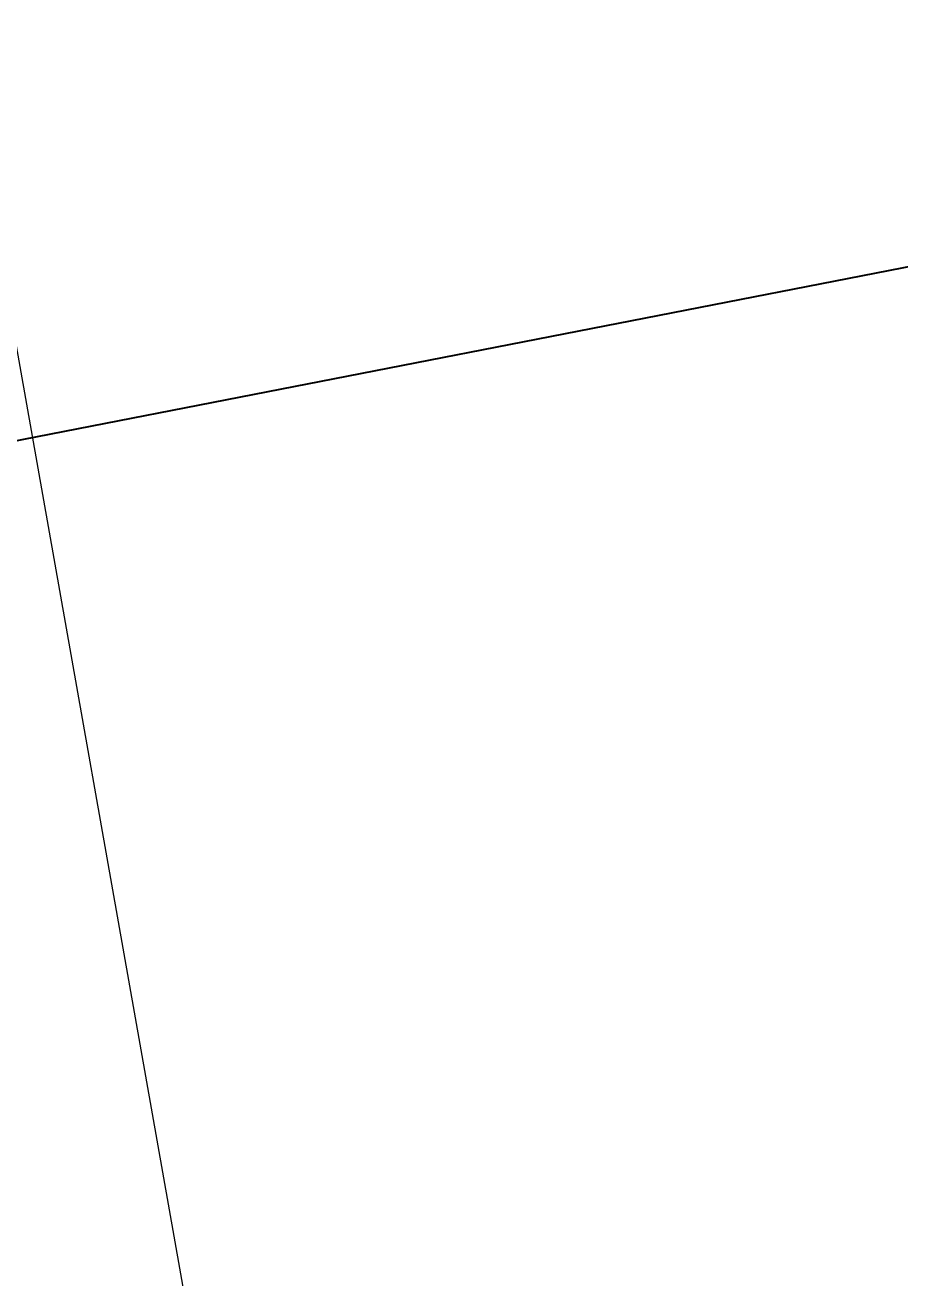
# Model space of a CAD drawing. Header units: millimetres. Extents: x -13407 to 8062823, y -2611 to 109271.
# Drawn here: x 15253.595 to 15256.084, y 50859.167 to 50862.73 of the extents above; entities that cross this region are included whole.
import ezdxf
from ezdxf import colors
from ezdxf.entities.mleader import LeaderData, LeaderLine
from ezdxf.math import Vec2, Vec3

# ---------------------------------------------------------------- set-up
doc = ezdxf.new("R2010")
doc.units = ezdxf.units.MM
for name, color, linetype, lineweight in [('АР_Отметки', 250, 'Continuous', 15), ('АР_Размеры', 175, 'Continuous', 9), ('АР_Размеры дверей', 15, 'Continuous', 0), ('АР_Сущ Несущая стена', 202, 'Continuous', 30)]:
    doc.layers.add(name, color=color, linetype=linetype, lineweight=lineweight)
doc.layers.add('Тонкая', color=7, linetype='Continuous')
doc.styles.add('ISOCPEUR', font='isocpeur.ttf', dxfattribs={"width": 0.7})

# ---------------------------------------------------------------- blocks, each defined once
blk = doc.blocks.new('_DotSmall')
at = {"color": 0, "linetype": 'ByBlock', "const_width": 0.5}
blk.add_lwpolyline([(-0.0625, 0, 1), (0.0625, 0, 1)], format="xyb", close=True, dxfattribs=at)
blk = doc.blocks.new('A$Cec9b444d')
at = {"layer": 'Тонкая', "color": 5, "ltscale": 100}
blk.add_line((-324.4422, -6144.6073), (-2362.3298, -6542.4253), dxfattribs=at)

msp = doc.modelspace()

# ---------------------------------------------------------------- linework, layer by layer
at = {"layer": 'АР_Размеры', "color": 5, "lineweight": 0, "ltscale": 100, "transparency": 33554687}
msp.add_lwpolyline([(15269.8507, 50769.9626), (15252.5734, 50867.4443), (15251.4428, 50868.2345), (15190.3573, 50857.4079)], dxfattribs=at)
msp.add_lwpolyline([(15269.8507, 50769.9626), (15252.5734, 50867.4443), (15251.4428, 50868.2345), (15190.3573, 50857.4079)], dxfattribs=at)
msp.add_lwpolyline([(15269.8507, 50769.9626), (15252.5734, 50867.4443), (15251.4428, 50868.2345), (15190.3573, 50857.4079)], dxfattribs=at)
msp.add_lwpolyline([(15269.8507, 50769.9626), (15252.5734, 50867.4443), (15251.4428, 50868.2345), (15190.3573, 50857.4079)], dxfattribs=at)
msp.add_lwpolyline([(15269.8507, 50769.9626), (15252.5734, 50867.4443), (15251.4428, 50868.2345), (15190.3573, 50857.4079)], dxfattribs=at)
msp.add_lwpolyline([(15269.8507, 50769.9626), (15252.5734, 50867.4443), (15251.4428, 50868.2345), (15190.3573, 50857.4079)], dxfattribs=at)
msp.add_lwpolyline([(15269.8507, 50769.9626), (15252.5734, 50867.4443), (15251.4428, 50868.2345), (15190.3573, 50857.4079)], dxfattribs=at)
msp.add_lwpolyline([(15269.8507, 50769.9626), (15252.5734, 50867.4443), (15251.4428, 50868.2345), (15190.3573, 50857.4079)], dxfattribs=at)
msp.add_lwpolyline([(15269.8507, 50769.9626), (15252.5734, 50867.4443), (15251.4428, 50868.2345), (15190.3573, 50857.4079)], dxfattribs=at)
msp.add_lwpolyline([(15269.8507, 50769.9626), (15252.5734, 50867.4443), (15251.4428, 50868.2345), (15190.3573, 50857.4079)], dxfattribs=at)
msp.add_lwpolyline([(15269.8507, 50769.9626), (15252.5734, 50867.4443), (15251.4428, 50868.2345), (15190.3573, 50857.4079)], dxfattribs=at)
msp.add_lwpolyline([(15269.8507, 50769.9626), (15252.5734, 50867.4443), (15251.4428, 50868.2345), (15190.3573, 50857.4079)], dxfattribs=at)
msp.add_lwpolyline([(15269.8507, 50769.9626), (15252.5734, 50867.4443), (15251.4428, 50868.2345), (15190.3573, 50857.4079)], dxfattribs=at)
msp.add_lwpolyline([(15269.8507, 50769.9626), (15252.5734, 50867.4443), (15251.4428, 50868.2345), (15190.3573, 50857.4079)], dxfattribs=at)
msp.add_lwpolyline([(15269.8507, 50769.9626), (15252.5734, 50867.4443), (15251.4428, 50868.2345), (15190.3573, 50857.4079)], dxfattribs=at)
msp.add_lwpolyline([(15269.8507, 50769.9626), (15252.5734, 50867.4443), (15251.4428, 50868.2345), (15190.3573, 50857.4079)], dxfattribs=at)
msp.add_lwpolyline([(15269.8507, 50769.9626), (15252.5734, 50867.4443), (15251.4428, 50868.2345), (15190.3573, 50857.4079)], dxfattribs=at)
msp.add_lwpolyline([(15269.8507, 50769.9626), (15252.5734, 50867.4443), (15251.4428, 50868.2345), (15190.3573, 50857.4079)], dxfattribs=at)
msp.add_lwpolyline([(15269.8507, 50769.9626), (15252.5734, 50867.4443), (15251.4428, 50868.2345), (15190.3573, 50857.4079)], dxfattribs=at)
msp.add_lwpolyline([(15269.8507, 50769.9626), (15252.5734, 50867.4443), (15251.4428, 50868.2345), (15190.3573, 50857.4079)], dxfattribs=at)
msp.add_lwpolyline([(15269.8507, 50769.9626), (15252.5734, 50867.4443), (15251.4428, 50868.2345), (15190.3573, 50857.4079)], dxfattribs=at)
msp.add_lwpolyline([(15269.8507, 50769.9626), (15252.5734, 50867.4443), (15251.4428, 50868.2345), (15190.3573, 50857.4079)], dxfattribs=at)
msp.add_lwpolyline([(15269.8507, 50769.9626), (15252.5734, 50867.4443), (15251.4428, 50868.2345), (15190.3573, 50857.4079)], dxfattribs=at)
msp.add_lwpolyline([(15269.8507, 50769.9626), (15252.5734, 50867.4443), (15251.4428, 50868.2345), (15190.3573, 50857.4079)], dxfattribs=at)
msp.add_lwpolyline([(15269.8507, 50769.9626), (15252.5734, 50867.4443), (15251.4428, 50868.2345), (15190.3573, 50857.4079)], dxfattribs=at)
msp.add_lwpolyline([(15269.8507, 50769.9626), (15252.5734, 50867.4443), (15251.4428, 50868.2345), (15190.3573, 50857.4079)], dxfattribs=at)
msp.add_lwpolyline([(15269.8507, 50769.9626), (15252.5734, 50867.4443), (15251.4428, 50868.2345), (15190.3573, 50857.4079)], dxfattribs=at)
msp.add_lwpolyline([(15269.8507, 50769.9626), (15252.5734, 50867.4443), (15251.4428, 50868.2345), (15190.3573, 50857.4079)], dxfattribs=at)
msp.add_lwpolyline([(15269.8507, 50769.9626), (15252.5734, 50867.4443), (15251.4428, 50868.2345), (15190.3573, 50857.4079)], dxfattribs=at)
msp.add_lwpolyline([(15269.8507, 50769.9626), (15252.5734, 50867.4443), (15251.4428, 50868.2345), (15190.3573, 50857.4079)], dxfattribs=at)
msp.add_lwpolyline([(15269.8507, 50769.9626), (15252.5734, 50867.4443), (15251.4428, 50868.2345), (15190.3573, 50857.4079)], dxfattribs=at)
msp.add_lwpolyline([(15269.8507, 50769.9626), (15252.5734, 50867.4443), (15251.4428, 50868.2345), (15190.3573, 50857.4079)], dxfattribs=at)
msp.add_lwpolyline([(15269.8507, 50769.9626), (15252.5734, 50867.4443), (15251.4428, 50868.2345), (15190.3573, 50857.4079)], dxfattribs=at)
msp.add_lwpolyline([(15269.8507, 50769.9626), (15252.5734, 50867.4443), (15251.4428, 50868.2345), (15190.3573, 50857.4079)], dxfattribs=at)
msp.add_lwpolyline([(15269.8507, 50769.9626), (15252.5734, 50867.4443), (15251.4428, 50868.2345), (15190.3573, 50857.4079)], dxfattribs=at)
msp.add_lwpolyline([(15269.8507, 50769.9626), (15252.5734, 50867.4443), (15251.4428, 50868.2345), (15190.3573, 50857.4079)], dxfattribs=at)
msp.add_lwpolyline([(15269.8507, 50769.9626), (15252.5734, 50867.4443), (15251.4428, 50868.2345), (15190.3573, 50857.4079)], dxfattribs=at)
msp.add_lwpolyline([(15269.8507, 50769.9626), (15252.5734, 50867.4443), (15251.4428, 50868.2345), (15190.3573, 50857.4079)], dxfattribs=at)
msp.add_lwpolyline([(15269.8507, 50769.9626), (15252.5734, 50867.4443), (15251.4428, 50868.2345), (15190.3573, 50857.4079)], dxfattribs=at)
msp.add_lwpolyline([(15269.8507, 50769.9626), (15252.5734, 50867.4443), (15251.4428, 50868.2345), (15190.3573, 50857.4079)], dxfattribs=at)
msp.add_lwpolyline([(15269.8507, 50769.9626), (15252.5734, 50867.4443), (15251.4428, 50868.2345), (15190.3573, 50857.4079)], dxfattribs=at)
msp.add_lwpolyline([(15269.8507, 50769.9626), (15252.5734, 50867.4443), (15251.4428, 50868.2345), (15190.3573, 50857.4079)], dxfattribs=at)
msp.add_lwpolyline([(15269.8507, 50769.9626), (15252.5734, 50867.4443), (15251.4428, 50868.2345), (15190.3573, 50857.4079)], dxfattribs=at)
msp.add_lwpolyline([(15269.8507, 50769.9626), (15252.5734, 50867.4443), (15251.4428, 50868.2345), (15190.3573, 50857.4079)], dxfattribs=at)
msp.add_lwpolyline([(15269.8507, 50769.9626), (15252.5734, 50867.4443), (15251.4428, 50868.2345), (15190.3573, 50857.4079)], dxfattribs=at)
msp.add_lwpolyline([(15269.8507, 50769.9626), (15252.5734, 50867.4443), (15251.4428, 50868.2345), (15190.3573, 50857.4079)], dxfattribs=at)
msp.add_lwpolyline([(15269.8507, 50769.9626), (15252.5734, 50867.4443), (15251.4428, 50868.2345), (15190.3573, 50857.4079)], dxfattribs=at)
msp.add_lwpolyline([(15269.8507, 50769.9626), (15252.5734, 50867.4443), (15251.4428, 50868.2345), (15190.3573, 50857.4079)], dxfattribs=at)
msp.add_lwpolyline([(15269.8507, 50769.9626), (15252.5734, 50867.4443), (15251.4428, 50868.2345), (15190.3573, 50857.4079)], dxfattribs=at)
msp.add_lwpolyline([(15269.8507, 50769.9626), (15252.5734, 50867.4443), (15251.4428, 50868.2345), (15190.3573, 50857.4079)], dxfattribs=at)
msp.add_lwpolyline([(15269.8507, 50769.9626), (15252.5734, 50867.4443), (15251.4428, 50868.2345), (15190.3573, 50857.4079)], dxfattribs=at)
msp.add_lwpolyline([(15269.8507, 50769.9626), (15252.5734, 50867.4443), (15251.4428, 50868.2345), (15190.3573, 50857.4079)], dxfattribs=at)
msp.add_lwpolyline([(15269.8507, 50769.9626), (15252.5734, 50867.4443), (15251.4428, 50868.2345), (15190.3573, 50857.4079)], dxfattribs=at)
msp.add_lwpolyline([(15269.8507, 50769.9626), (15252.5734, 50867.4443), (15251.4428, 50868.2345), (15190.3573, 50857.4079)], dxfattribs=at)
msp.add_lwpolyline([(15269.8507, 50769.9626), (15252.5734, 50867.4443), (15251.4428, 50868.2345), (15190.3573, 50857.4079)], dxfattribs=at)
msp.add_lwpolyline([(15269.8507, 50769.9626), (15252.5734, 50867.4443), (15251.4428, 50868.2345), (15190.3573, 50857.4079)], dxfattribs=at)
msp.add_lwpolyline([(15269.8507, 50769.9626), (15252.5734, 50867.4443), (15251.4428, 50868.2345), (15190.3573, 50857.4079)], dxfattribs=at)
msp.add_lwpolyline([(15269.8507, 50769.9626), (15252.5734, 50867.4443), (15251.4428, 50868.2345), (15190.3573, 50857.4079)], dxfattribs=at)
msp.add_lwpolyline([(15269.8507, 50769.9626), (15252.5734, 50867.4443), (15251.4428, 50868.2345), (15190.3573, 50857.4079)], dxfattribs=at)
msp.add_lwpolyline([(15269.8507, 50769.9626), (15252.5734, 50867.4443), (15251.4428, 50868.2345), (15190.3573, 50857.4079)], dxfattribs=at)
msp.add_lwpolyline([(15269.8507, 50769.9626), (15252.5734, 50867.4443), (15251.4428, 50868.2345), (15190.3573, 50857.4079)], dxfattribs=at)
msp.add_lwpolyline([(15269.8507, 50769.9626), (15252.5734, 50867.4443), (15251.4428, 50868.2345), (15190.3573, 50857.4079)], dxfattribs=at)
msp.add_lwpolyline([(15269.8507, 50769.9626), (15252.5734, 50867.4443), (15251.4428, 50868.2345), (15190.3573, 50857.4079)], dxfattribs=at)
msp.add_lwpolyline([(15269.8507, 50769.9626), (15252.5734, 50867.4443), (15251.4428, 50868.2345), (15190.3573, 50857.4079)], dxfattribs=at)
msp.add_lwpolyline([(15269.8507, 50769.9626), (15252.5734, 50867.4443), (15251.4428, 50868.2345), (15190.3573, 50857.4079)], dxfattribs=at)
msp.add_lwpolyline([(15269.8507, 50769.9626), (15252.5734, 50867.4443), (15251.4428, 50868.2345), (15190.3573, 50857.4079)], dxfattribs=at)
msp.add_lwpolyline([(15269.8507, 50769.9626), (15252.5734, 50867.4443), (15251.4428, 50868.2345), (15190.3573, 50857.4079)], dxfattribs=at)
msp.add_lwpolyline([(15269.8507, 50769.9626), (15252.5734, 50867.4443), (15251.4428, 50868.2345), (15190.3573, 50857.4079)], dxfattribs=at)
msp.add_lwpolyline([(15269.8507, 50769.9626), (15252.5734, 50867.4443), (15251.4428, 50868.2345), (15190.3573, 50857.4079)], dxfattribs=at)
msp.add_lwpolyline([(15269.8507, 50769.9626), (15252.5734, 50867.4443), (15251.4428, 50868.2345), (15190.3573, 50857.4079)], dxfattribs=at)
msp.add_lwpolyline([(15269.8507, 50769.9626), (15252.5734, 50867.4443), (15251.4428, 50868.2345), (15190.3573, 50857.4079)], dxfattribs=at)
msp.add_lwpolyline([(15269.8507, 50769.9626), (15252.5734, 50867.4443), (15251.4428, 50868.2345), (15190.3573, 50857.4079)], dxfattribs=at)
msp.add_lwpolyline([(15269.8507, 50769.9626), (15252.5734, 50867.4443), (15251.4428, 50868.2345), (15190.3573, 50857.4079)], dxfattribs=at)
msp.add_lwpolyline([(15269.8507, 50769.9626), (15252.5734, 50867.4443), (15251.4428, 50868.2345), (15190.3573, 50857.4079)], dxfattribs=at)
msp.add_lwpolyline([(15269.8507, 50769.9626), (15252.5734, 50867.4443), (15251.4428, 50868.2345), (15190.3573, 50857.4079)], dxfattribs=at)
msp.add_lwpolyline([(15269.8507, 50769.9626), (15252.5734, 50867.4443), (15251.4428, 50868.2345), (15190.3573, 50857.4079)], dxfattribs=at)
msp.add_lwpolyline([(15269.8507, 50769.9626), (15252.5734, 50867.4443), (15251.4428, 50868.2345), (15190.3573, 50857.4079)], dxfattribs=at)
msp.add_lwpolyline([(15269.8507, 50769.9626), (15252.5734, 50867.4443), (15251.4428, 50868.2345), (15190.3573, 50857.4079)], dxfattribs=at)
msp.add_lwpolyline([(15269.8507, 50769.9626), (15252.5734, 50867.4443), (15251.4428, 50868.2345), (15190.3573, 50857.4079)], dxfattribs=at)
msp.add_lwpolyline([(15269.8507, 50769.9626), (15252.5734, 50867.4443), (15251.4428, 50868.2345), (15190.3573, 50857.4079)], dxfattribs=at)
msp.add_lwpolyline([(15269.8507, 50769.9626), (15252.5734, 50867.4443), (15251.4428, 50868.2345), (15190.3573, 50857.4079)], dxfattribs=at)
msp.add_lwpolyline([(15269.8507, 50769.9626), (15252.5734, 50867.4443), (15251.4428, 50868.2345), (15190.3573, 50857.4079)], dxfattribs=at)
msp.add_lwpolyline([(15269.8507, 50769.9626), (15252.5734, 50867.4443), (15251.4428, 50868.2345), (15190.3573, 50857.4079)], dxfattribs=at)
msp.add_lwpolyline([(15269.8507, 50769.9626), (15252.5734, 50867.4443), (15251.4428, 50868.2345), (15190.3573, 50857.4079)], dxfattribs=at)
msp.add_lwpolyline([(15269.8507, 50769.9626), (15252.5734, 50867.4443), (15251.4428, 50868.2345), (15190.3573, 50857.4079)], dxfattribs=at)
msp.add_lwpolyline([(15269.8507, 50769.9626), (15252.5734, 50867.4443), (15251.4428, 50868.2345), (15190.3573, 50857.4079)], dxfattribs=at)
msp.add_lwpolyline([(15269.8507, 50769.9626), (15252.5734, 50867.4443), (15251.4428, 50868.2345), (15190.3573, 50857.4079)], dxfattribs=at)
msp.add_lwpolyline([(15269.8507, 50769.9626), (15252.5734, 50867.4443), (15251.4428, 50868.2345), (15190.3573, 50857.4079)], dxfattribs=at)
msp.add_lwpolyline([(15269.8507, 50769.9626), (15252.5734, 50867.4443), (15251.4428, 50868.2345), (15190.3573, 50857.4079)], dxfattribs=at)
msp.add_lwpolyline([(15269.8507, 50769.9626), (15252.5734, 50867.4443), (15251.4428, 50868.2345), (15190.3573, 50857.4079)], dxfattribs=at)
msp.add_lwpolyline([(15269.8507, 50769.9626), (15252.5734, 50867.4443), (15251.4428, 50868.2345), (15190.3573, 50857.4079)], dxfattribs=at)
msp.add_lwpolyline([(15269.8507, 50769.9626), (15252.5734, 50867.4443), (15251.4428, 50868.2345), (15190.3573, 50857.4079)], dxfattribs=at)
msp.add_lwpolyline([(15269.8507, 50769.9626), (15252.5734, 50867.4443), (15251.4428, 50868.2345), (15190.3573, 50857.4079)], dxfattribs=at)
msp.add_lwpolyline([(15269.8507, 50769.9626), (15252.5734, 50867.4443), (15251.4428, 50868.2345), (15190.3573, 50857.4079)], dxfattribs=at)
msp.add_lwpolyline([(15269.8507, 50769.9626), (15252.5734, 50867.4443), (15251.4428, 50868.2345), (15190.3573, 50857.4079)], dxfattribs=at)
msp.add_lwpolyline([(15269.8507, 50769.9626), (15252.5734, 50867.4443), (15251.4428, 50868.2345), (15190.3573, 50857.4079)], dxfattribs=at)
msp.add_lwpolyline([(15269.8507, 50769.9626), (15252.5734, 50867.4443), (15251.4428, 50868.2345), (15190.3573, 50857.4079)], dxfattribs=at)
msp.add_lwpolyline([(15269.8507, 50769.9626), (15252.5734, 50867.4443), (15251.4428, 50868.2345), (15190.3573, 50857.4079)], dxfattribs=at)
msp.add_lwpolyline([(15269.8507, 50769.9626), (15252.5734, 50867.4443), (15251.4428, 50868.2345), (15190.3573, 50857.4079)], dxfattribs=at)
msp.add_lwpolyline([(15269.8507, 50769.9626), (15252.5734, 50867.4443), (15251.4428, 50868.2345), (15190.3573, 50857.4079)], dxfattribs=at)
msp.add_lwpolyline([(15269.8507, 50769.9626), (15252.5734, 50867.4443), (15251.4428, 50868.2345), (15190.3573, 50857.4079)], dxfattribs=at)
msp.add_lwpolyline([(15269.8507, 50769.9626), (15252.5734, 50867.4443), (15251.4428, 50868.2345), (15190.3573, 50857.4079)], dxfattribs=at)
msp.add_lwpolyline([(15269.8507, 50769.9626), (15252.5734, 50867.4443), (15251.4428, 50868.2345), (15190.3573, 50857.4079)], dxfattribs=at)
msp.add_lwpolyline([(15269.8507, 50769.9626), (15252.5734, 50867.4443), (15251.4428, 50868.2345), (15190.3573, 50857.4079)], dxfattribs=at)
msp.add_lwpolyline([(15269.8507, 50769.9626), (15252.5734, 50867.4443), (15251.4428, 50868.2345), (15190.3573, 50857.4079)], dxfattribs=at)
msp.add_lwpolyline([(15269.8507, 50769.9626), (15252.5734, 50867.4443), (15251.4428, 50868.2345), (15190.3573, 50857.4079)], dxfattribs=at)
msp.add_lwpolyline([(15269.8507, 50769.9626), (15252.5734, 50867.4443), (15251.4428, 50868.2345), (15190.3573, 50857.4079)], dxfattribs=at)
msp.add_lwpolyline([(15269.8507, 50769.9626), (15252.5734, 50867.4443), (15251.4428, 50868.2345), (15190.3573, 50857.4079)], dxfattribs=at)
msp.add_lwpolyline([(15269.8507, 50769.9626), (15252.5734, 50867.4443), (15251.4428, 50868.2345), (15190.3573, 50857.4079)], dxfattribs=at)
msp.add_lwpolyline([(15269.8507, 50769.9626), (15252.5734, 50867.4443), (15251.4428, 50868.2345), (15190.3573, 50857.4079)], dxfattribs=at)
msp.add_lwpolyline([(15269.8507, 50769.9626), (15252.5734, 50867.4443), (15251.4428, 50868.2345), (15190.3573, 50857.4079)], dxfattribs=at)
msp.add_lwpolyline([(15269.8507, 50769.9626), (15252.5734, 50867.4443), (15251.4428, 50868.2345), (15190.3573, 50857.4079)], dxfattribs=at)
msp.add_lwpolyline([(15269.8507, 50769.9626), (15252.5734, 50867.4443), (15251.4428, 50868.2345), (15190.3573, 50857.4079)], dxfattribs=at)
msp.add_lwpolyline([(15269.8507, 50769.9626), (15252.5734, 50867.4443), (15251.4428, 50868.2345), (15190.3573, 50857.4079)], dxfattribs=at)
msp.add_lwpolyline([(15269.8507, 50769.9626), (15252.5734, 50867.4443), (15251.4428, 50868.2345), (15190.3573, 50857.4079)], dxfattribs=at)
msp.add_lwpolyline([(15269.8507, 50769.9626), (15252.5734, 50867.4443), (15251.4428, 50868.2345), (15190.3573, 50857.4079)], dxfattribs=at)
msp.add_lwpolyline([(15269.8507, 50769.9626), (15252.5734, 50867.4443), (15251.4428, 50868.2345), (15190.3573, 50857.4079)], dxfattribs=at)
msp.add_lwpolyline([(15269.8507, 50769.9626), (15252.5734, 50867.4443), (15251.4428, 50868.2345), (15190.3573, 50857.4079)], dxfattribs=at)
msp.add_lwpolyline([(15269.8507, 50769.9626), (15252.5734, 50867.4443), (15251.4428, 50868.2345), (15190.3573, 50857.4079)], dxfattribs=at)
msp.add_lwpolyline([(15269.8507, 50769.9626), (15252.5734, 50867.4443), (15251.4428, 50868.2345), (15190.3573, 50857.4079)], dxfattribs=at)
msp.add_lwpolyline([(15269.8507, 50769.9626), (15252.5734, 50867.4443), (15251.4428, 50868.2345), (15190.3573, 50857.4079)], dxfattribs=at)
msp.add_lwpolyline([(15269.8507, 50769.9626), (15252.5734, 50867.4443), (15251.4428, 50868.2345), (15190.3573, 50857.4079)], dxfattribs=at)
msp.add_lwpolyline([(15269.8507, 50769.9626), (15252.5734, 50867.4443), (15251.4428, 50868.2345), (15190.3573, 50857.4079)], dxfattribs=at)
msp.add_lwpolyline([(15269.8507, 50769.9626), (15252.5734, 50867.4443), (15251.4428, 50868.2345), (15190.3573, 50857.4079)], dxfattribs=at)
msp.add_lwpolyline([(15269.8507, 50769.9626), (15252.5734, 50867.4443), (15251.4428, 50868.2345), (15190.3573, 50857.4079)], dxfattribs=at)
msp.add_lwpolyline([(15269.8507, 50769.9626), (15252.5734, 50867.4443), (15251.4428, 50868.2345), (15190.3573, 50857.4079)], dxfattribs=at)
msp.add_lwpolyline([(15269.8507, 50769.9626), (15252.5734, 50867.4443), (15251.4428, 50868.2345), (15190.3573, 50857.4079)], dxfattribs=at)
msp.add_lwpolyline([(15269.8507, 50769.9626), (15252.5734, 50867.4443), (15251.4428, 50868.2345), (15190.3573, 50857.4079)], dxfattribs=at)
msp.add_lwpolyline([(15269.8507, 50769.9626), (15252.5734, 50867.4443), (15251.4428, 50868.2345), (15190.3573, 50857.4079)], dxfattribs=at)
msp.add_lwpolyline([(15269.8507, 50769.9626), (15252.5734, 50867.4443), (15251.4428, 50868.2345), (15190.3573, 50857.4079)], dxfattribs=at)
msp.add_lwpolyline([(15269.8507, 50769.9626), (15252.5734, 50867.4443), (15251.4428, 50868.2345), (15190.3573, 50857.4079)], dxfattribs=at)
msp.add_lwpolyline([(15269.8507, 50769.9626), (15252.5734, 50867.4443), (15251.4428, 50868.2345), (15190.3573, 50857.4079)], dxfattribs=at)
msp.add_lwpolyline([(15269.8507, 50769.9626), (15252.5734, 50867.4443), (15251.4428, 50868.2345), (15190.3573, 50857.4079)], dxfattribs=at)
msp.add_lwpolyline([(15269.8507, 50769.9626), (15252.5734, 50867.4443), (15251.4428, 50868.2345), (15190.3573, 50857.4079)], dxfattribs=at)
msp.add_lwpolyline([(15269.8507, 50769.9626), (15252.5734, 50867.4443), (15251.4428, 50868.2345), (15190.3573, 50857.4079)], dxfattribs=at)
msp.add_lwpolyline([(15269.8507, 50769.9626), (15252.5734, 50867.4443), (15251.4428, 50868.2345), (15190.3573, 50857.4079)], dxfattribs=at)
msp.add_lwpolyline([(15269.8507, 50769.9626), (15252.5734, 50867.4443), (15251.4428, 50868.2345), (15190.3573, 50857.4079)], dxfattribs=at)
msp.add_lwpolyline([(15269.8507, 50769.9626), (15252.5734, 50867.4443), (15251.4428, 50868.2345), (15190.3573, 50857.4079)], dxfattribs=at)
msp.add_lwpolyline([(15269.8507, 50769.9626), (15252.5734, 50867.4443), (15251.4428, 50868.2345), (15190.3573, 50857.4079)], dxfattribs=at)
msp.add_lwpolyline([(15269.8507, 50769.9626), (15252.5734, 50867.4443), (15251.4428, 50868.2345), (15190.3573, 50857.4079)], dxfattribs=at)
msp.add_lwpolyline([(15269.8507, 50769.9626), (15252.5734, 50867.4443), (15251.4428, 50868.2345), (15190.3573, 50857.4079)], dxfattribs=at)
msp.add_lwpolyline([(15269.8507, 50769.9626), (15252.5734, 50867.4443), (15251.4428, 50868.2345), (15190.3573, 50857.4079)], dxfattribs=at)
msp.add_lwpolyline([(15269.8507, 50769.9626), (15252.5734, 50867.4443), (15251.4428, 50868.2345), (15190.3573, 50857.4079)], dxfattribs=at)
msp.add_lwpolyline([(15269.8507, 50769.9626), (15252.5734, 50867.4443), (15251.4428, 50868.2345), (15190.3573, 50857.4079)], dxfattribs=at)
msp.add_lwpolyline([(15269.8507, 50769.9626), (15252.5734, 50867.4443), (15251.4428, 50868.2345), (15190.3573, 50857.4079)], dxfattribs=at)
msp.add_lwpolyline([(15269.8507, 50769.9626), (15252.5734, 50867.4443), (15251.4428, 50868.2345), (15190.3573, 50857.4079)], dxfattribs=at)
msp.add_lwpolyline([(15269.8507, 50769.9626), (15252.5734, 50867.4443), (15251.4428, 50868.2345), (15190.3573, 50857.4079)], dxfattribs=at)
msp.add_lwpolyline([(15269.8507, 50769.9626), (15252.5734, 50867.4443), (15251.4428, 50868.2345), (15190.3573, 50857.4079)], dxfattribs=at)
msp.add_lwpolyline([(15269.8507, 50769.9626), (15252.5734, 50867.4443), (15251.4428, 50868.2345), (15190.3573, 50857.4079)], dxfattribs=at)
msp.add_lwpolyline([(15269.8507, 50769.9626), (15252.5734, 50867.4443), (15251.4428, 50868.2345), (15190.3573, 50857.4079)], dxfattribs=at)
msp.add_lwpolyline([(15269.8507, 50769.9626), (15252.5734, 50867.4443), (15251.4428, 50868.2345), (15190.3573, 50857.4079)], dxfattribs=at)
msp.add_lwpolyline([(15269.8507, 50769.9626), (15252.5734, 50867.4443), (15251.4428, 50868.2345), (15190.3573, 50857.4079)], dxfattribs=at)
msp.add_lwpolyline([(15269.8507, 50769.9626), (15252.5734, 50867.4443), (15251.4428, 50868.2345), (15190.3573, 50857.4079)], dxfattribs=at)
msp.add_lwpolyline([(15269.8507, 50769.9626), (15252.5734, 50867.4443), (15251.4428, 50868.2345), (15190.3573, 50857.4079)], dxfattribs=at)
msp.add_lwpolyline([(15269.8507, 50769.9626), (15252.5734, 50867.4443), (15251.4428, 50868.2345), (15190.3573, 50857.4079)], dxfattribs=at)
msp.add_lwpolyline([(15269.8507, 50769.9626), (15252.5734, 50867.4443), (15251.4428, 50868.2345), (15190.3573, 50857.4079)], dxfattribs=at)
msp.add_lwpolyline([(15269.8507, 50769.9626), (15252.5734, 50867.4443), (15251.4428, 50868.2345), (15190.3573, 50857.4079)], dxfattribs=at)
msp.add_lwpolyline([(15269.8507, 50769.9626), (15252.5734, 50867.4443), (15251.4428, 50868.2345), (15190.3573, 50857.4079)], dxfattribs=at)
msp.add_lwpolyline([(15269.8507, 50769.9626), (15252.5734, 50867.4443), (15251.4428, 50868.2345), (15190.3573, 50857.4079)], dxfattribs=at)
msp.add_lwpolyline([(15269.8507, 50769.9626), (15252.5734, 50867.4443), (15251.4428, 50868.2345), (15190.3573, 50857.4079)], dxfattribs=at)
msp.add_lwpolyline([(15269.8507, 50769.9626), (15252.5734, 50867.4443), (15251.4428, 50868.2345), (15190.3573, 50857.4079)], dxfattribs=at)
msp.add_lwpolyline([(15269.8507, 50769.9626), (15252.5734, 50867.4443), (15251.4428, 50868.2345), (15190.3573, 50857.4079)], dxfattribs=at)
msp.add_lwpolyline([(15269.8507, 50769.9626), (15252.5734, 50867.4443), (15251.4428, 50868.2345), (15190.3573, 50857.4079)], dxfattribs=at)
msp.add_lwpolyline([(15269.8507, 50769.9626), (15252.5734, 50867.4443), (15251.4428, 50868.2345), (15190.3573, 50857.4079)], dxfattribs=at)
msp.add_lwpolyline([(15269.8507, 50769.9626), (15252.5734, 50867.4443), (15251.4428, 50868.2345), (15190.3573, 50857.4079)], dxfattribs=at)
msp.add_lwpolyline([(15269.8507, 50769.9626), (15252.5734, 50867.4443), (15251.4428, 50868.2345), (15190.3573, 50857.4079)], dxfattribs=at)
msp.add_lwpolyline([(15269.8507, 50769.9626), (15252.5734, 50867.4443), (15251.4428, 50868.2345), (15190.3573, 50857.4079)], dxfattribs=at)
msp.add_lwpolyline([(15269.8507, 50769.9626), (15252.5734, 50867.4443), (15251.4428, 50868.2345), (15190.3573, 50857.4079)], dxfattribs=at)
msp.add_lwpolyline([(15269.8507, 50769.9626), (15252.5734, 50867.4443), (15251.4428, 50868.2345), (15190.3573, 50857.4079)], dxfattribs=at)
msp.add_lwpolyline([(15269.8507, 50769.9626), (15252.5734, 50867.4443), (15251.4428, 50868.2345), (15190.3573, 50857.4079)], dxfattribs=at)
msp.add_lwpolyline([(15269.8507, 50769.9626), (15252.5734, 50867.4443), (15251.4428, 50868.2345), (15190.3573, 50857.4079)], dxfattribs=at)
msp.add_lwpolyline([(15269.8507, 50769.9626), (15252.5734, 50867.4443), (15251.4428, 50868.2345), (15190.3573, 50857.4079)], dxfattribs=at)
msp.add_lwpolyline([(15269.8507, 50769.9626), (15252.5734, 50867.4443), (15251.4428, 50868.2345), (15190.3573, 50857.4079)], dxfattribs=at)
msp.add_lwpolyline([(15269.8507, 50769.9626), (15252.5734, 50867.4443), (15251.4428, 50868.2345), (15190.3573, 50857.4079)], dxfattribs=at)
msp.add_lwpolyline([(15269.8507, 50769.9626), (15252.5734, 50867.4443), (15251.4428, 50868.2345), (15190.3573, 50857.4079)], dxfattribs=at)
msp.add_lwpolyline([(15269.8507, 50769.9626), (15252.5734, 50867.4443), (15251.4428, 50868.2345), (15190.3573, 50857.4079)], dxfattribs=at)
msp.add_lwpolyline([(15269.8507, 50769.9626), (15252.5734, 50867.4443), (15251.4428, 50868.2345), (15190.3573, 50857.4079)], dxfattribs=at)
msp.add_lwpolyline([(15269.8507, 50769.9626), (15252.5734, 50867.4443), (15251.4428, 50868.2345), (15190.3573, 50857.4079)], dxfattribs=at)
msp.add_lwpolyline([(15269.8507, 50769.9626), (15252.5734, 50867.4443), (15251.4428, 50868.2345), (15190.3573, 50857.4079)], dxfattribs=at)
msp.add_lwpolyline([(15269.8507, 50769.9626), (15252.5734, 50867.4443), (15251.4428, 50868.2345), (15190.3573, 50857.4079)], dxfattribs=at)
msp.add_lwpolyline([(15269.8507, 50769.9626), (15252.5734, 50867.4443), (15251.4428, 50868.2345), (15190.3573, 50857.4079)], dxfattribs=at)
msp.add_lwpolyline([(15269.8507, 50769.9626), (15252.5734, 50867.4443), (15251.4428, 50868.2345), (15190.3573, 50857.4079)], dxfattribs=at)
msp.add_lwpolyline([(15269.8507, 50769.9626), (15252.5734, 50867.4443), (15251.4428, 50868.2345), (15190.3573, 50857.4079)], dxfattribs=at)
msp.add_lwpolyline([(15269.8507, 50769.9626), (15252.5734, 50867.4443), (15251.4428, 50868.2345), (15190.3573, 50857.4079)], dxfattribs=at)
msp.add_lwpolyline([(15269.8507, 50769.9626), (15252.5734, 50867.4443), (15251.4428, 50868.2345), (15190.3573, 50857.4079)], dxfattribs=at)
msp.add_lwpolyline([(15269.8507, 50769.9626), (15252.5734, 50867.4443), (15251.4428, 50868.2345), (15190.3573, 50857.4079)], dxfattribs=at)
msp.add_lwpolyline([(15269.8507, 50769.9626), (15252.5734, 50867.4443), (15251.4428, 50868.2345), (15190.3573, 50857.4079)], dxfattribs=at)
msp.add_lwpolyline([(15269.8507, 50769.9626), (15252.5734, 50867.4443), (15251.4428, 50868.2345), (15190.3573, 50857.4079)], dxfattribs=at)
msp.add_lwpolyline([(15269.8507, 50769.9626), (15252.5734, 50867.4443), (15251.4428, 50868.2345), (15190.3573, 50857.4079)], dxfattribs=at)
msp.add_lwpolyline([(15269.8507, 50769.9626), (15252.5734, 50867.4443), (15251.4428, 50868.2345), (15190.3573, 50857.4079)], dxfattribs=at)
msp.add_lwpolyline([(15269.8507, 50769.9626), (15252.5734, 50867.4443), (15251.4428, 50868.2345), (15190.3573, 50857.4079)], dxfattribs=at)
msp.add_lwpolyline([(15269.8507, 50769.9626), (15252.5734, 50867.4443), (15251.4428, 50868.2345), (15190.3573, 50857.4079)], dxfattribs=at)
msp.add_lwpolyline([(15269.8507, 50769.9626), (15252.5734, 50867.4443), (15251.4428, 50868.2345), (15190.3573, 50857.4079)], dxfattribs=at)
msp.add_lwpolyline([(15269.8507, 50769.9626), (15252.5734, 50867.4443), (15251.4428, 50868.2345), (15190.3573, 50857.4079)], dxfattribs=at)
msp.add_lwpolyline([(15269.8507, 50769.9626), (15252.5734, 50867.4443), (15251.4428, 50868.2345), (15190.3573, 50857.4079)], dxfattribs=at)
msp.add_lwpolyline([(15269.8507, 50769.9626), (15252.5734, 50867.4443), (15251.4428, 50868.2345), (15190.3573, 50857.4079)], dxfattribs=at)
msp.add_lwpolyline([(15269.8507, 50769.9626), (15252.5734, 50867.4443), (15251.4428, 50868.2345), (15190.3573, 50857.4079)], dxfattribs=at)
msp.add_lwpolyline([(15269.8507, 50769.9626), (15252.5734, 50867.4443), (15251.4428, 50868.2345), (15190.3573, 50857.4079)], dxfattribs=at)
msp.add_lwpolyline([(15269.8507, 50769.9626), (15252.5734, 50867.4443), (15251.4428, 50868.2345), (15190.3573, 50857.4079)], dxfattribs=at)
msp.add_lwpolyline([(15269.8507, 50769.9626), (15252.5734, 50867.4443), (15251.4428, 50868.2345), (15190.3573, 50857.4079)], dxfattribs=at)
msp.add_lwpolyline([(15269.8507, 50769.9626), (15252.5734, 50867.4443), (15251.4428, 50868.2345), (15190.3573, 50857.4079)], dxfattribs=at)
msp.add_lwpolyline([(15269.8507, 50769.9626), (15252.5734, 50867.4443), (15251.4428, 50868.2345), (15190.3573, 50857.4079)], dxfattribs=at)
msp.add_lwpolyline([(15269.8507, 50769.9626), (15252.5734, 50867.4443), (15251.4428, 50868.2345), (15190.3573, 50857.4079)], dxfattribs=at)
msp.add_lwpolyline([(15269.8507, 50769.9626), (15252.5734, 50867.4443), (15251.4428, 50868.2345), (15190.3573, 50857.4079)], dxfattribs=at)
msp.add_lwpolyline([(15269.8507, 50769.9626), (15252.5734, 50867.4443), (15251.4428, 50868.2345), (15190.3573, 50857.4079)], dxfattribs=at)
msp.add_lwpolyline([(15269.8507, 50769.9626), (15252.5734, 50867.4443), (15251.4428, 50868.2345), (15190.3573, 50857.4079)], dxfattribs=at)
msp.add_lwpolyline([(15269.8507, 50769.9626), (15252.5734, 50867.4443), (15251.4428, 50868.2345), (15190.3573, 50857.4079)], dxfattribs=at)
msp.add_lwpolyline([(15269.8507, 50769.9626), (15252.5734, 50867.4443), (15251.4428, 50868.2345), (15190.3573, 50857.4079)], dxfattribs=at)
msp.add_lwpolyline([(15269.8507, 50769.9626), (15252.5734, 50867.4443), (15251.4428, 50868.2345), (15190.3573, 50857.4079)], dxfattribs=at)
msp.add_lwpolyline([(15269.8507, 50769.9626), (15252.5734, 50867.4443), (15251.4428, 50868.2345), (15190.3573, 50857.4079)], dxfattribs=at)
msp.add_lwpolyline([(15269.8507, 50769.9626), (15252.5734, 50867.4443), (15251.4428, 50868.2345), (15190.3573, 50857.4079)], dxfattribs=at)
msp.add_lwpolyline([(15269.8507, 50769.9626), (15252.5734, 50867.4443), (15251.4428, 50868.2345), (15190.3573, 50857.4079)], dxfattribs=at)
msp.add_lwpolyline([(15269.8507, 50769.9626), (15252.5734, 50867.4443), (15251.4428, 50868.2345), (15190.3573, 50857.4079)], dxfattribs=at)
msp.add_lwpolyline([(15269.8507, 50769.9626), (15252.5734, 50867.4443), (15251.4428, 50868.2345), (15190.3573, 50857.4079)], dxfattribs=at)
msp.add_lwpolyline([(15269.8507, 50769.9626), (15252.5734, 50867.4443), (15251.4428, 50868.2345), (15190.3573, 50857.4079)], dxfattribs=at)
msp.add_lwpolyline([(15269.8507, 50769.9626), (15252.5734, 50867.4443), (15251.4428, 50868.2345), (15190.3573, 50857.4079)], dxfattribs=at)
msp.add_lwpolyline([(15269.8507, 50769.9626), (15252.5734, 50867.4443), (15251.4428, 50868.2345), (15190.3573, 50857.4079)], dxfattribs=at)
msp.add_lwpolyline([(15269.8507, 50769.9626), (15252.5734, 50867.4443), (15251.4428, 50868.2345), (15190.3573, 50857.4079)], dxfattribs=at)
msp.add_lwpolyline([(15269.8507, 50769.9626), (15252.5734, 50867.4443), (15251.4428, 50868.2345), (15190.3573, 50857.4079)], dxfattribs=at)
msp.add_lwpolyline([(15269.8507, 50769.9626), (15252.5734, 50867.4443), (15251.4428, 50868.2345), (15190.3573, 50857.4079)], dxfattribs=at)
msp.add_lwpolyline([(15269.8507, 50769.9626), (15252.5734, 50867.4443), (15251.4428, 50868.2345), (15190.3573, 50857.4079)], dxfattribs=at)
msp.add_lwpolyline([(15269.8507, 50769.9626), (15252.5734, 50867.4443), (15251.4428, 50868.2345), (15190.3573, 50857.4079)], dxfattribs=at)
msp.add_lwpolyline([(15269.8507, 50769.9626), (15252.5734, 50867.4443), (15251.4428, 50868.2345), (15190.3573, 50857.4079)], dxfattribs=at)
msp.add_lwpolyline([(15269.8507, 50769.9626), (15252.5734, 50867.4443), (15251.4428, 50868.2345), (15190.3573, 50857.4079)], dxfattribs=at)
msp.add_lwpolyline([(15269.8507, 50769.9626), (15252.5734, 50867.4443), (15251.4428, 50868.2345), (15190.3573, 50857.4079)], dxfattribs=at)
at = {"layer": 'АР_Сущ Несущая стена', "lineweight": 18, "ltscale": 100}
msp.add_arc((14687.4988, 60278.9068), 9778.6546, 272.59254797, 356.63539137, dxfattribs=at)

# ---------------------------------------------------------------- block references
at = {"layer": 'АР_Размеры дверей', "ltscale": 100}
msp.add_blockref('A$Cec9b444d', (17569.9384, 57395), dxfattribs=at)

# ---------------------------------------------------------------- leaders
at = {"layer": 'АР_Отметки'}
ml = msp.add_multileader_mtext('Standard', dxfattribs=at)
ml.set_content('%%P0,000', color=256, style='ISOCPEUR')
ml.set_leader_properties(color=256, linetype='Continuous', lineweight=-1)
ml.set_arrow_properties(name='DOTSMALL')
ml.build(insert=Vec2(0, 0))
ml.multileader.update_dxf_attribs({"has_text_frame": 1, "text_left_attachment_type": 4, "text_right_attachment_type": 4, "dogleg_length": 100, "arrow_head_size": 180})
ctx = ml.context
ctx.base_point, ctx.char_height, ctx.arrow_head_size, ctx.landing_gap_size, ctx.plane_origin = Vec3(23741.7919, 77327.2486), 250, 180, 50, Vec3(21198.4255, 75380.242)
ctx.left_attachment, ctx.right_attachment = 4, 4
notes = []
notes.append((ctx, [(0, (0, 0, 0), (0, 0), (1, 0), 1, [])]))
ctx.mtext.insert, ctx.mtext.width, ctx.mtext.line_spacing_style, ctx.mtext.flow_direction = Vec3(23791.7919, 77660.582), 852.697031, 2, 5
ml = msp.add_multileader_mtext('Standard', dxfattribs=at)
ml.set_content('-1,140', color=256, style='ISOCPEUR')
ml.set_leader_properties(color=256, linetype='Continuous', lineweight=-1)
ml.set_arrow_properties(name='DOTSMALL')
ml.build(insert=Vec2(0, 0))
ml.multileader.update_dxf_attribs({"has_text_frame": 1, "text_left_attachment_type": 4, "text_right_attachment_type": 4, "dogleg_length": 100, "arrow_head_size": 180})
ctx = ml.context
ctx.base_point, ctx.char_height, ctx.arrow_head_size, ctx.landing_gap_size, ctx.plane_origin = Vec3(34149.9904, 75558.9044), 250, 180, 50, Vec3(34068.597, 74291.3402)
ctx.left_attachment, ctx.right_attachment = 4, 4
notes.append((ctx, [(0, (0, 0, 0), (0, 0), (1, 0), 1, [])]))
ctx.mtext.insert, ctx.mtext.width, ctx.mtext.line_spacing_style, ctx.mtext.flow_direction = Vec3(34199.9904, 75892.2377), 852.697031, 2, 5
ml = msp.add_multileader_mtext('Standard', dxfattribs=at)
ml.set_content('%%P0,000', color=256, style='ISOCPEUR')
ml.set_leader_properties(color=256, linetype='Continuous', lineweight=-1)
ml.set_arrow_properties(name='DOTSMALL')
ml.build(insert=Vec2(0, 0))
ml.multileader.update_dxf_attribs({"has_text_frame": 1, "text_left_attachment_type": 4, "text_right_attachment_type": 4, "dogleg_length": 100, "arrow_head_size": 180})
ctx = ml.context
ctx.base_point, ctx.char_height, ctx.arrow_head_size, ctx.landing_gap_size, ctx.plane_origin = Vec3(26088.0455, 75179.2037), 250, 180, 50, Vec3(22136.4846, 73740.7267)
ctx.left_attachment, ctx.right_attachment = 4, 4
notes.append((ctx, [(0, (0, 0, 0), (0, 0), (1, 0), 1, [])]))
ctx.mtext.insert, ctx.mtext.width, ctx.mtext.line_spacing_style, ctx.mtext.flow_direction = Vec3(26138.0455, 75512.537), 852.697031, 2, 5
ml = msp.add_multileader_mtext('Standard', dxfattribs=at)
ml.set_content('Л.4', color=256, style='ISOCPEUR')
ml.set_leader_properties(color=256, linetype='Continuous', lineweight=-1)
ml.set_arrow_properties(name='DOTSMALL')
ml.build(insert=Vec2(0, 0))
ml.multileader.update_dxf_attribs({"has_text_frame": 1, "text_left_attachment_type": 4, "text_right_attachment_type": 4, "dogleg_length": 100, "arrow_head_size": 180})
ctx = ml.context
ctx.base_point, ctx.char_height, ctx.arrow_head_size, ctx.landing_gap_size, ctx.plane_origin = Vec3(26987.5698, 74395.9024), 250, 180, 50, Vec3(52223.4871, 62772.7829)
ctx.left_attachment, ctx.right_attachment = 4, 4
notes.append((ctx, [(0, (0, 0, 0), (0, 0), (1, 0), 1, [])]))
ctx.mtext.insert, ctx.mtext.width, ctx.mtext.line_spacing_style, ctx.mtext.flow_direction = Vec3(27037.5698, 74729.2357), 852.697031, 2, 5
ml = msp.add_multileader_mtext('Standard', dxfattribs=at)
ml.set_content('-1,140', color=256, style='ISOCPEUR')
ml.set_leader_properties(color=256, linetype='Continuous', lineweight=-1)
ml.set_arrow_properties(name='DOTSMALL')
ml.build(insert=Vec2(0, 0))
ml.multileader.update_dxf_attribs({"has_text_frame": 1, "text_left_attachment_type": 4, "text_right_attachment_type": 4, "dogleg_length": 100, "arrow_head_size": 180})
ctx = ml.context
ctx.base_point, ctx.char_height, ctx.arrow_head_size, ctx.landing_gap_size, ctx.plane_origin = Vec3(31490.1314, 73467.6393, 0), 250, 180, 50, Vec3(31408.7379, 73753.7809, 0)
ctx.left_attachment, ctx.right_attachment = 4, 4
notes.append((ctx, [(0, (0, 0, 0), (0, 0), (1, 0), 1, [])]))
ctx.mtext.insert, ctx.mtext.width, ctx.mtext.line_spacing_style, ctx.mtext.flow_direction = Vec3(31540.1314, 73800.9726, 0), 852.697031, 2, 5
ml = msp.add_multileader_mtext('Standard', dxfattribs=at)
ml.set_content('%%P0,000', color=256, style='ISOCPEUR')
ml.set_leader_properties(color=256, linetype='Continuous', lineweight=-1)
ml.set_arrow_properties(name='DOTSMALL')
ml.build(insert=Vec2(0, 0))
ml.multileader.update_dxf_attribs({"has_text_frame": 1, "text_left_attachment_type": 4, "text_right_attachment_type": 4, "dogleg_length": 100, "arrow_head_size": 180})
ctx = ml.context
ctx.base_point, ctx.char_height, ctx.arrow_head_size, ctx.landing_gap_size, ctx.plane_origin = Vec3(16047.2995, 73278.1425, -0.1595), 250, 180, 50, Vec3(12976.2178, 71688.594, -0.1595)
ctx.left_attachment, ctx.right_attachment = 4, 4
notes.append((ctx, [(0, (0, 0, 0), (0, 0), (1, 0), 1, [])]))
ctx.mtext.insert, ctx.mtext.width, ctx.mtext.line_spacing_style, ctx.mtext.flow_direction = Vec3(16097.2995, 73611.4759, -0.1595), 852.697031, 2, 5
ml = msp.add_multileader_mtext('Standard', dxfattribs=at)
ml.set_content('{\\W0.8;-2,250}', color=256, style='ISOCPEUR')
ml.set_leader_properties(color=256, linetype='Continuous', lineweight=-1)
ml.set_arrow_properties(name='DOTSMALL')
ml.build(insert=Vec2(0, 0))
ml.multileader.update_dxf_attribs({"has_text_frame": 1, "text_left_attachment_type": 4, "text_right_attachment_type": 4, "dogleg_length": 100, "arrow_head_size": 180})
ctx = ml.context
ctx.base_point, ctx.char_height, ctx.arrow_head_size, ctx.landing_gap_size, ctx.plane_origin = Vec3(49783.7653, 72941.3917), 250, 180, 50, Vec3(49702.3719, 71663.2724)
ctx.left_attachment, ctx.right_attachment = 4, 4
notes.append((ctx, [(0, (0, 0, 0), (0, 0), (1, 0), 1, [])]))
ctx.mtext.insert, ctx.mtext.width, ctx.mtext.defined_height, ctx.mtext.line_spacing_style, ctx.mtext.flow_direction = Vec3(49833.7653, 73274.725), 769.988959, 343.8884, 2, 5
ml = msp.add_multileader_mtext('Standard', dxfattribs=at)
ml.set_content('+2,100', color=256, style='ISOCPEUR')
ml.set_leader_properties(color=256, linetype='Continuous', lineweight=-1)
ml.set_arrow_properties(name='DOTSMALL')
ml.build(insert=Vec2(0, 0))
ml.multileader.update_dxf_attribs({"has_text_frame": 1, "text_left_attachment_type": 4, "text_right_attachment_type": 4, "dogleg_length": 100, "arrow_head_size": 180})
ctx = ml.context
ctx.base_point, ctx.char_height, ctx.arrow_head_size, ctx.landing_gap_size, ctx.plane_origin = Vec3(54621.1747, 71236.4284, 0), 250, 180, 50, Vec3(54539.7812, 69968.8643, 0)
ctx.left_attachment, ctx.right_attachment = 4, 4
notes.append((ctx, [(0, (0, 0, 0), (0, 0), (1, 0), 1, [])]))
ctx.mtext.insert, ctx.mtext.width, ctx.mtext.line_spacing_style, ctx.mtext.flow_direction = Vec3(54671.1747, 71569.7618, 0), 852.697031, 2, 5
ml = msp.add_multileader_mtext('Standard', dxfattribs=at)
ml.set_content('Л.5', color=256, style='ISOCPEUR')
ml.set_leader_properties(color=256, linetype='Continuous', lineweight=-1)
ml.set_arrow_properties(name='DOTSMALL')
ml.build(insert=Vec2(0, 0))
ml.multileader.update_dxf_attribs({"has_text_frame": 1, "text_left_attachment_type": 4, "text_right_attachment_type": 4, "dogleg_length": 100, "arrow_head_size": 180})
ctx = ml.context
ctx.base_point, ctx.char_height, ctx.arrow_head_size, ctx.landing_gap_size, ctx.plane_origin = Vec3(54572.7936, 68702.2125), 250, 180, 50, Vec3(79808.7109, 57079.0931)
ctx.left_attachment, ctx.right_attachment = 4, 4
notes.append((ctx, [(0, (0, 0, 0), (0, 0), (1, 0), 1, [])]))
ctx.mtext.insert, ctx.mtext.width, ctx.mtext.line_spacing_style, ctx.mtext.flow_direction = Vec3(54622.7936, 69035.5459), 852.697031, 2, 5
ml = msp.add_multileader_mtext('Standard', dxfattribs=at)
ml.set_content('0,000', color=256, style='ISOCPEUR')
ml.set_leader_properties(color=256, linetype='Continuous', lineweight=-1)
ml.set_arrow_properties(name='DOTSMALL')
ml.build(insert=Vec2(0, 0))
ml.multileader.update_dxf_attribs({"has_text_frame": 1, "text_left_attachment_type": 4, "text_right_attachment_type": 4, "dogleg_length": 100, "arrow_head_size": 180})
ctx = ml.context
ctx.base_point, ctx.char_height, ctx.arrow_head_size, ctx.landing_gap_size, ctx.plane_origin = Vec3(39547.0973, 65532.3676, 0), 250, 180, 50, Vec3(37385.8849, 65007.7887, 0)
ctx.left_attachment, ctx.right_attachment = 4, 4
notes.append((ctx, [(0, (0, 0, 0), (0, 0), (1, 0), 1, [])]))
ctx.mtext.insert, ctx.mtext.width, ctx.mtext.line_spacing_style, ctx.mtext.flow_direction = Vec3(39597.0973, 65932.3676, 0), 852.697031, 2, 5
ml = msp.add_multileader_mtext('Standard', dxfattribs=at)
ml.set_content('0,000', color=256, style='ISOCPEUR')
ml.set_leader_properties(color=256, linetype='Continuous', lineweight=-1)
ml.set_arrow_properties(name='DOTSMALL')
ml.build(insert=Vec2(0, 0))
ml.multileader.update_dxf_attribs({"has_text_frame": 1, "text_left_attachment_type": 4, "text_right_attachment_type": 4, "dogleg_length": 100, "arrow_head_size": 180})
ctx = ml.context
ctx.base_point, ctx.char_height, ctx.arrow_head_size, ctx.landing_gap_size, ctx.plane_origin = Vec3(55204.3195, 64751.7694, 0), 250, 180, 50, Vec3(55122.926, 63550.8719, 0)
ctx.left_attachment, ctx.right_attachment = 4, 4
notes.append((ctx, [(0, (0, 0, 0), (0, 0), (1, 0), 1, [])]))
ctx.mtext.insert, ctx.mtext.width, ctx.mtext.line_spacing_style, ctx.mtext.flow_direction = Vec3(55254.3195, 65151.7694, 0), 852.697031, 2, 5
ml = msp.add_multileader_mtext('Standard', dxfattribs=at)
ml.set_content('%%P0,000', color=256, style='ISOCPEUR')
ml.set_leader_properties(color=256, linetype='Continuous', lineweight=-1)
ml.set_arrow_properties(name='DOTSMALL')
ml.build(insert=Vec2(0, 0))
ml.multileader.update_dxf_attribs({"has_text_frame": 1, "text_left_attachment_type": 4, "text_right_attachment_type": 4, "dogleg_length": 100, "arrow_head_size": 180})
ctx = ml.context
ctx.base_point, ctx.char_height, ctx.arrow_head_size, ctx.landing_gap_size, ctx.plane_origin = Vec3(58153.4348, 64744.2729), 250, 180, 50, Vec3(55082.3531, 63154.7244)
ctx.left_attachment, ctx.right_attachment = 4, 4
notes.append((ctx, [(0, (0, 0, 0), (0, 0), (1, 0), 1, [])]))
ctx.mtext.insert, ctx.mtext.width, ctx.mtext.line_spacing_style, ctx.mtext.flow_direction = Vec3(58203.4348, 65077.6062), 852.697031, 2, 5
ml = msp.add_multileader_mtext('Standard', dxfattribs=at)
ml.set_content('-2,650', color=256, style='ISOCPEUR')
ml.set_leader_properties(color=256, linetype='Continuous', lineweight=-1)
ml.set_arrow_properties(name='DOTSMALL')
ml.build(insert=Vec2(0, 0))
ml.multileader.update_dxf_attribs({"has_text_frame": 1, "text_left_attachment_type": 4, "text_right_attachment_type": 4, "dogleg_length": 100, "arrow_head_size": 180})
ctx = ml.context
ctx.base_point, ctx.char_height, ctx.arrow_head_size, ctx.landing_gap_size, ctx.plane_origin = Vec3(43941.3514, 58653.7512), 250, 180, 50, Vec3(41780.1391, 58062.5056)
ctx.left_attachment, ctx.right_attachment = 4, 4
notes.append((ctx, [(0, (0, 0, 0), (0, 0), (1, 0), 1, [])]))
ctx.mtext.insert, ctx.mtext.width, ctx.mtext.line_spacing_style, ctx.mtext.flow_direction = Vec3(43991.3514, 58987.0845), 852.697031, 2, 5
for ctx, leaders in notes:
    for number, flags, end, landing, length, lines in leaders:
        leader = LeaderData()
        leader.index, (leader.has_last_leader_line, leader.has_dogleg_vector, leader.attachment_direction) = number, flags
        leader.last_leader_point, leader.dogleg_vector, leader.dogleg_length = Vec3(end), Vec3(landing), length
        for number, points, colour, breaks in lines:
            line = LeaderLine()
            line.index, line.vertices, line.color, line.breaks = number, Vec3.list(points), colors.encode_raw_color(colour), breaks
            leader.lines.append(line)
        ctx.leaders.append(leader)

doc.saveas('drawing.dxf')
